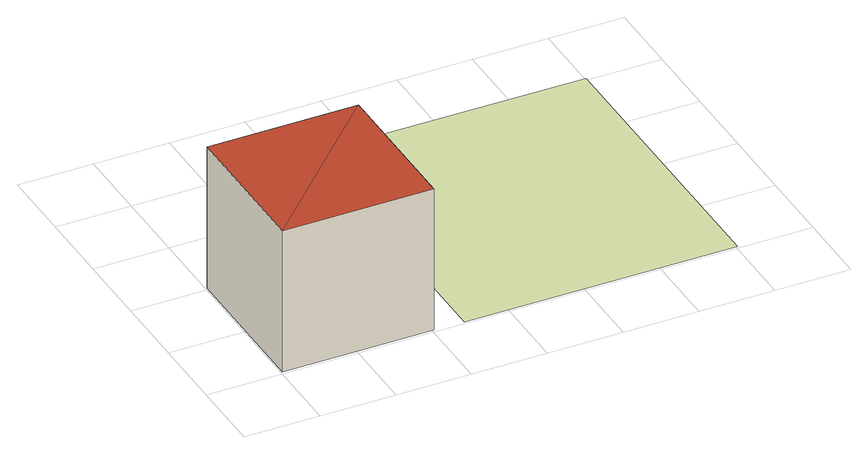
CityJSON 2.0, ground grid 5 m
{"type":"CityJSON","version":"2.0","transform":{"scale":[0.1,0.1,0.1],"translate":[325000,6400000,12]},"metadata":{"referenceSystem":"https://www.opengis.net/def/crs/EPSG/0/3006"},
"CityObjects":{
"building1":{"type":"Building","attributes":{"name":"Courtyard building","measuredHeight":10.2},"children":["building1-1"]},
"building1-1":{"type":"BuildingPart","attributes":{"name":"West wing","usage":["residential","office"]},"parents":["building1"],"geometry":[{"type":"MultiSurface","lod":"2","boundaries":[[[0,1,2,3],[4,5,6,7]],[[8,9,10]],[[8,10,11]],[[0,3,9,8]],[[3,2,10,9]],[[2,1,11,10]],[[1,0,8,11]]],"semantics":{"surfaces":[{"type":"GroundSurface"},{"type":"RoofSurface","solar-potential":42.5},{"type":"WallSurface","material":"brick"}],"values":[0,1,1,2,2,2,null]}}]},
"landuse1":{"type":"LandUse","attributes":{"name":"Neighbourhood park","function":"park"},"geometry":[{"type":"MultiSurface","lod":"0","boundaries":[[[12,13,14,15]]]}]}
},
"vertices":[
[1,2,1],[1,102,1],[101,102,1],[101,2,1],[21,22,1],[41,22,1],[41,42,1],[21,42,1],[1,2,101],[101,2,101],[101,102,101],[1,102,101],
[121,2,1],[301,2,1],[301,202,1],[121,202,1]
]}
